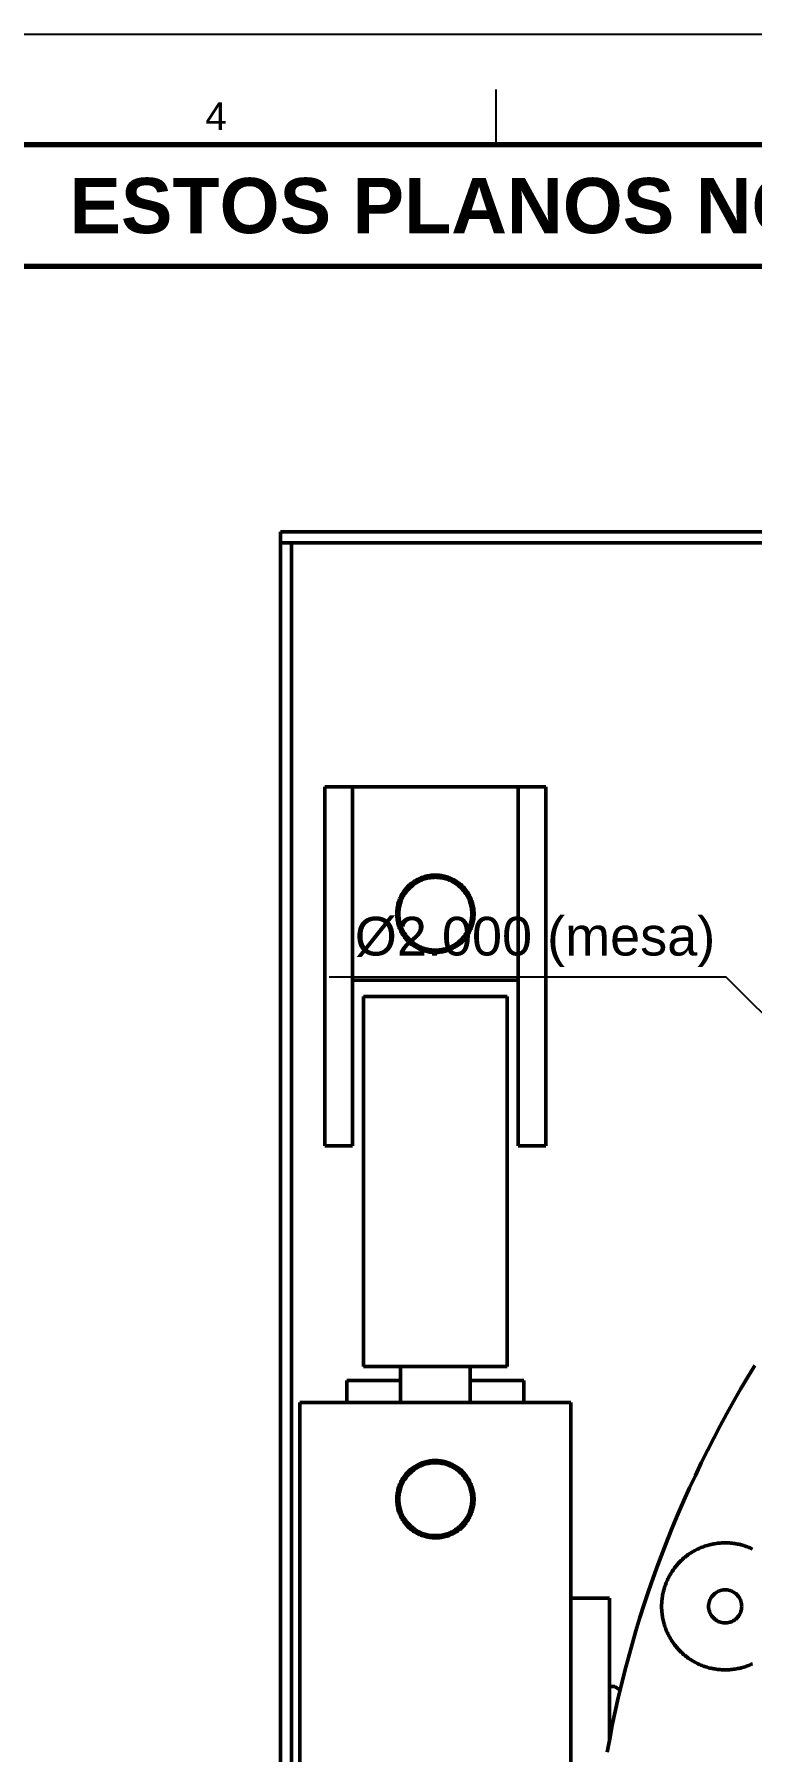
# Model space of a CAD drawing. Header units: millimetres. Extents: x 0 to 841, y 0 to 594.
# Drawn here: x 181 to 245.9, y 438.5 to 594 of the extents above; entities that cross this region are included whole.
import ezdxf
from ezdxf.enums import TextEntityAlignment as Align

# ---------------------------------------------------------------- set-up
doc = ezdxf.new("R2010")
doc.units = ezdxf.units.MM
for name, color, linetype, lineweight in [('COTA', 7, 'CONTINUOUS', 25), ('FINA', 7, 'CONTINUOUS', 25), ('MARCO', 7, 'CONTINUOUS', 70), ('TXT', 7, 'CONTINUOUS', 25), ('VIS', 7, 'CONTINUOUS', 50)]:
    doc.layers.add(name, color=color, linetype=linetype, lineweight=lineweight)
doc.styles.add('STD', font='LiberationSans-Regular.ttf')
doc.styles.add('STDB', font='LiberationSans-Bold.ttf')

msp = doc.modelspace()

# ---------------------------------------------------------------- linework, layer by layer
at = {"layer": 'COTA'}
for p, q in [((243.57, 508.66), (207.64, 508.66)), ((401.96, 350.26), (243.57, 508.66))]:
    msp.add_line(p, q, dxfattribs=at)
at = {"layer": 'FINA'}
msp.add_line((222.75, 584), (222.75, 589), dxfattribs=at)
msp.add_lwpolyline([(0, 0), (841, 0), (841, 594), (0, 594)], close=True, dxfattribs=at)
at = {"layer": 'MARCO'}
for points in [[(20, 10), (831, 10), (831, 584), (20, 584)], [(20, 573), (831, 573), (831, 584), (20, 584)]]:
    msp.add_lwpolyline(points, close=True, dxfattribs=at)
at = {"layer": 'VIS'}
for points in [[(203.25, 547.97), (203.25, 548.97)], [(203.25, 548.97), (459.25, 548.97)], [(203.25, 547.97), (459.25, 547.97)], [(203.25, 293.97), (203.25, 547.97)], [(203.25, 547.97), (204.25, 547.97)], [(204.25, 293.97), (204.25, 547.97)], [(207.25, 525.89), (209.75, 525.89)], [(207.25, 525.89), (207.25, 493.39)], [(209.75, 525.89), (209.75, 493.39)], [(209.75, 525.89), (224.75, 525.89)], [(209.75, 525.89), (209.75, 508.39)], [(224.75, 525.89), (227.25, 525.89)], [(224.75, 525.89), (224.75, 493.39)], [(224.75, 525.89), (224.75, 508.39)], [(227.25, 525.89), (227.25, 493.39)], [(220.75, 514.39), (220.75, 514.51), (220.74, 514.63), (220.73, 514.75), (220.72, 514.87), (220.7, 514.98), (220.68, 515.1), (220.65, 515.22), (220.62, 515.34), (220.58, 515.45), (220.55, 515.57), (220.5, 515.68), (220.46, 515.79), (220.41, 515.9), (220.35, 516.01), (220.3, 516.11), (220.24, 516.21), (220.17, 516.32), (220.1, 516.41), (220.03, 516.51), (219.96, 516.61), (219.88, 516.7), (219.8, 516.79), (219.71, 516.87), (219.63, 516.96), (219.54, 517.04), (219.45, 517.11), (219.35, 517.19), (219.25, 517.26), (219.15, 517.32), (219.05, 517.39), (218.95, 517.45), (218.84, 517.5), (218.73, 517.56), (218.62, 517.61), (218.51, 517.65), (218.4, 517.69), (218.29, 517.73), (218.17, 517.76), (218.05, 517.79), (217.94, 517.82), (217.82, 517.84), (217.7, 517.86), (217.58, 517.87), (217.46, 517.88), (217.34, 517.89), (217.22, 517.89), (217.1, 517.88), (216.98, 517.88), (216.86, 517.87), (216.74, 517.85), (216.62, 517.83), (216.5, 517.81), (216.39, 517.78), (216.27, 517.75), (216.16, 517.71), (216.04, 517.67), (215.93, 517.63), (215.82, 517.58), (215.71, 517.53), (215.61, 517.48), (215.5, 517.42), (215.4, 517.36), (215.3, 517.29), (215.2, 517.22), (215.1, 517.15), (215.01, 517.07), (214.92, 517), (214.83, 516.91), (214.74, 516.83), (214.66, 516.74), (214.58, 516.65), (214.51, 516.56), (214.43, 516.46), (214.36, 516.37), (214.3, 516.27), (214.23, 516.16), (214.17, 516.06), (214.12, 515.95), (214.07, 515.84), (214.02, 515.73), (213.97, 515.62), (213.93, 515.51), (213.9, 515.39), (213.87, 515.28), (213.84, 515.16), (213.81, 515.04), (213.79, 514.93), (213.78, 514.81), (213.76, 514.69), (213.75, 514.57), (213.75, 514.45), (213.75, 514.33), (213.75, 514.21), (213.76, 514.09), (213.78, 513.97), (213.79, 513.85), (213.81, 513.73), (213.84, 513.61), (213.87, 513.5), (213.9, 513.38), (213.93, 513.27), (213.97, 513.15), (214.02, 513.04), (214.07, 512.93), (214.12, 512.82), (214.17, 512.72), (214.23, 512.61), (214.3, 512.51), (214.36, 512.41), (214.43, 512.31), (214.51, 512.21), (214.58, 512.12), (214.66, 512.03), (214.74, 511.94), (214.83, 511.86), (214.92, 511.78), (215.01, 511.7), (215.1, 511.62), (215.2, 511.55), (215.3, 511.48), (215.4, 511.42), (215.5, 511.36), (215.61, 511.3), (215.71, 511.24), (215.82, 511.19), (215.93, 511.14), (216.04, 511.1), (216.16, 511.06), (216.27, 511.03), (216.39, 510.99), (216.5, 510.97), (216.62, 510.94), (216.74, 510.92), (216.86, 510.91), (216.98, 510.9), (217.1, 510.89), (217.22, 510.89), (217.34, 510.89), (217.46, 510.89), (217.58, 510.9), (217.7, 510.92), (217.82, 510.93), (217.94, 510.95), (218.05, 510.98), (218.17, 511.01), (218.29, 511.04), (218.4, 511.08), (218.51, 511.12), (218.62, 511.17), (218.73, 511.22), (218.84, 511.27), (218.95, 511.33), (219.05, 511.39), (219.15, 511.45), (219.25, 511.52), (219.35, 511.59), (219.45, 511.66), (219.54, 511.74), (219.63, 511.82), (219.71, 511.9), (219.8, 511.99), (219.88, 512.08), (219.96, 512.17), (220.03, 512.26), (220.1, 512.36), (220.17, 512.46), (220.24, 512.56), (220.3, 512.66), (220.35, 512.77), (220.41, 512.88), (220.46, 512.99), (220.5, 513.1), (220.55, 513.21), (220.58, 513.32), (220.62, 513.44), (220.65, 513.55), (220.68, 513.67), (220.7, 513.79), (220.72, 513.91), (220.73, 514.03), (220.74, 514.15), (220.75, 514.27), (220.75, 514.39)], [(220.55, 514.39), (220.55, 514.51), (220.54, 514.63), (220.53, 514.75), (220.51, 514.87), (220.5, 514.99), (220.47, 515.1), (220.44, 515.22), (220.41, 515.34), (220.37, 515.45), (220.33, 515.57), (220.29, 515.68), (220.24, 515.79), (220.18, 515.9), (220.13, 516), (220.07, 516.11), (220, 516.21), (219.93, 516.31), (219.86, 516.4), (219.79, 516.5), (219.71, 516.59), (219.63, 516.68), (219.54, 516.76), (219.45, 516.84), (219.36, 516.92), (219.27, 517), (219.17, 517.07), (219.07, 517.14), (218.97, 517.2), (218.87, 517.26), (218.76, 517.32), (218.65, 517.37), (218.54, 517.42), (218.43, 517.47), (218.32, 517.51), (218.2, 517.55), (218.08, 517.58), (217.97, 517.61), (217.85, 517.63), (217.73, 517.65), (217.61, 517.67), (217.49, 517.68), (217.37, 517.68), (217.25, 517.69), (217.13, 517.68), (217.01, 517.68), (216.89, 517.67), (216.77, 517.65), (216.65, 517.63), (216.53, 517.61), (216.42, 517.58), (216.3, 517.55), (216.18, 517.51), (216.07, 517.47), (215.96, 517.42), (215.85, 517.37), (215.74, 517.32), (215.63, 517.26), (215.53, 517.2), (215.43, 517.14), (215.33, 517.07), (215.23, 517), (215.14, 516.92), (215.05, 516.84), (214.96, 516.76), (214.87, 516.68), (214.79, 516.59), (214.71, 516.5), (214.64, 516.4), (214.57, 516.31), (214.5, 516.21), (214.43, 516.11), (214.37, 516), (214.32, 515.9), (214.26, 515.79), (214.21, 515.68), (214.17, 515.57), (214.13, 515.45), (214.09, 515.34), (214.06, 515.22), (214.03, 515.1), (214, 514.99), (213.99, 514.87), (213.97, 514.75), (213.96, 514.63), (213.95, 514.51), (213.95, 514.39), (213.95, 514.27), (213.96, 514.15), (213.97, 514.03), (213.99, 513.91), (214, 513.79), (214.03, 513.67), (214.06, 513.55), (214.09, 513.44), (214.13, 513.32), (214.17, 513.21), (214.21, 513.1), (214.26, 512.99), (214.32, 512.88), (214.37, 512.77), (214.43, 512.67), (214.5, 512.57), (214.57, 512.47), (214.64, 512.37), (214.71, 512.28), (214.79, 512.18), (214.87, 512.1), (214.96, 512.01), (215.05, 511.93), (215.14, 511.85), (215.23, 511.77), (215.33, 511.7), (215.43, 511.63), (215.53, 511.57), (215.63, 511.51), (215.74, 511.45), (215.85, 511.4), (215.96, 511.35), (216.07, 511.3), (216.18, 511.26), (216.3, 511.23), (216.42, 511.19), (216.53, 511.17), (216.65, 511.14), (216.77, 511.12), (216.89, 511.11), (217.01, 511.1), (217.13, 511.09), (217.25, 511.09), (217.37, 511.09), (217.49, 511.1), (217.61, 511.11), (217.73, 511.12), (217.85, 511.14), (217.97, 511.17), (218.08, 511.19), (218.2, 511.23), (218.32, 511.26), (218.43, 511.3), (218.54, 511.35), (218.65, 511.4), (218.76, 511.45), (218.87, 511.51), (218.97, 511.57), (219.07, 511.63), (219.17, 511.7), (219.27, 511.77), (219.36, 511.85), (219.45, 511.93), (219.54, 512.01), (219.63, 512.1), (219.71, 512.18), (219.79, 512.28), (219.86, 512.37), (219.93, 512.47), (220, 512.57), (220.07, 512.67), (220.13, 512.77), (220.18, 512.88), (220.24, 512.99), (220.29, 513.1), (220.33, 513.21), (220.37, 513.32), (220.41, 513.44), (220.44, 513.55), (220.47, 513.67), (220.5, 513.79), (220.51, 513.91), (220.53, 514.03), (220.54, 514.15), (220.55, 514.27), (220.55, 514.39)], [(209.75, 508.39), (224.75, 508.39)], [(223.75, 506.89), (223.63, 506.89), (223.51, 506.89), (223.39, 506.89), (223.27, 506.89), (223.15, 506.89), (223.03, 506.89), (222.91, 506.89), (222.79, 506.89), (222.67, 506.89), (222.55, 506.89), (222.43, 506.89), (222.31, 506.89), (222.19, 506.89), (222.06, 506.89), (221.94, 506.89), (221.82, 506.89), (221.7, 506.89), (221.58, 506.89), (221.46, 506.89), (221.34, 506.89), (221.22, 506.89), (221.1, 506.89), (220.98, 506.89), (220.86, 506.89), (220.74, 506.89), (220.62, 506.89), (220.5, 506.89), (220.38, 506.89), (220.26, 506.89), (220.14, 506.89), (220.02, 506.89), (219.9, 506.89), (219.78, 506.89), (219.66, 506.89), (219.54, 506.89), (219.42, 506.89), (219.3, 506.89), (219.18, 506.89), (219.06, 506.89), (218.94, 506.89), (218.81, 506.89), (218.69, 506.89), (218.57, 506.89), (218.45, 506.89), (218.33, 506.89), (218.21, 506.89), (218.09, 506.89), (217.97, 506.89), (217.85, 506.89), (217.73, 506.89), (217.61, 506.89), (217.49, 506.89), (217.37, 506.89), (217.25, 506.89), (217.13, 506.89), (217.01, 506.89), (216.89, 506.89), (216.77, 506.89), (216.65, 506.89), (216.53, 506.89), (216.41, 506.89), (216.29, 506.89), (216.17, 506.89), (216.05, 506.89), (215.93, 506.89), (215.81, 506.89), (215.69, 506.89), (215.56, 506.89), (215.44, 506.89), (215.32, 506.89), (215.2, 506.89), (215.08, 506.89), (214.96, 506.89), (214.84, 506.89), (214.72, 506.89), (214.6, 506.89), (214.48, 506.89), (214.36, 506.89), (214.24, 506.89), (214.12, 506.89), (214, 506.89), (213.88, 506.89), (213.76, 506.89), (213.64, 506.89), (213.52, 506.89), (213.4, 506.89), (213.28, 506.89), (213.16, 506.89), (213.04, 506.89), (212.92, 506.89), (212.8, 506.89), (212.68, 506.89), (212.56, 506.89), (212.44, 506.89), (212.31, 506.89), (212.19, 506.89), (212.07, 506.89), (211.95, 506.89), (211.83, 506.89), (211.71, 506.89), (211.59, 506.89), (211.47, 506.89), (211.35, 506.89), (211.23, 506.89), (211.11, 506.89), (210.99, 506.89), (210.87, 506.89), (210.75, 506.89)], [(210.75, 473.39), (210.75, 506.89)], [(223.75, 506.89), (223.75, 473.39)], [(207.25, 493.39), (209.75, 493.39)], [(224.75, 493.39), (227.25, 493.39)], [(223.75, 473.39), (223.63, 473.39), (223.51, 473.39), (223.39, 473.39), (223.27, 473.39), (223.15, 473.39), (223.03, 473.39), (222.91, 473.39), (222.79, 473.39), (222.67, 473.39), (222.55, 473.39), (222.43, 473.39), (222.31, 473.39), (222.19, 473.39), (222.06, 473.39), (221.94, 473.39), (221.82, 473.39), (221.7, 473.39), (221.58, 473.39), (221.46, 473.39), (221.34, 473.39), (221.22, 473.39), (221.1, 473.39), (220.98, 473.39), (220.86, 473.39), (220.74, 473.39), (220.62, 473.39), (220.5, 473.39), (220.38, 473.39), (220.26, 473.39), (220.14, 473.39), (220.02, 473.39), (219.9, 473.39), (219.78, 473.39), (219.66, 473.39), (219.54, 473.39), (219.42, 473.39), (219.3, 473.39), (219.18, 473.39), (219.06, 473.39), (218.94, 473.39), (218.81, 473.39), (218.69, 473.39), (218.57, 473.39), (218.45, 473.39), (218.33, 473.39), (218.21, 473.39), (218.09, 473.39), (217.97, 473.39), (217.85, 473.39), (217.73, 473.39), (217.61, 473.39), (217.49, 473.39), (217.37, 473.39), (217.25, 473.39), (217.13, 473.39), (217.01, 473.39), (216.89, 473.39), (216.77, 473.39), (216.65, 473.39), (216.53, 473.39), (216.41, 473.39), (216.29, 473.39), (216.17, 473.39), (216.05, 473.39), (215.93, 473.39), (215.81, 473.39), (215.69, 473.39), (215.56, 473.39), (215.44, 473.39), (215.32, 473.39), (215.2, 473.39), (215.08, 473.39), (214.96, 473.39), (214.84, 473.39), (214.72, 473.39), (214.6, 473.39), (214.48, 473.39), (214.36, 473.39), (214.24, 473.39), (214.12, 473.39), (214, 473.39), (213.88, 473.39), (213.76, 473.39), (213.64, 473.39), (213.52, 473.39), (213.4, 473.39), (213.28, 473.39), (213.16, 473.39), (213.04, 473.39), (212.92, 473.39), (212.8, 473.39), (212.68, 473.39), (212.56, 473.39), (212.44, 473.39), (212.31, 473.39), (212.19, 473.39), (212.07, 473.39), (211.95, 473.39), (211.83, 473.39), (211.71, 473.39), (211.59, 473.39), (211.47, 473.39), (211.35, 473.39), (211.23, 473.39), (211.11, 473.39), (210.99, 473.39), (210.87, 473.39), (210.75, 473.39)], [(214.1, 470.14), (214.1, 473.39)], [(220.4, 473.39), (220.4, 470.14)], [(246.15, 473.49), (245.5, 472.42), (244.86, 471.34), (244.23, 470.25), (243.62, 469.15), (243.02, 468.04), (242.44, 466.93), (241.87, 465.81), (241.31, 464.69), (240.77, 463.55), (240.24, 462.41), (239.73, 461.26), (239.23, 460.11), (238.74, 458.95), (238.27, 457.79), (237.82, 456.62), (237.38, 455.44), (236.95, 454.26), (236.54, 453.07), (236.14, 451.88), (235.76, 450.68), (235.4, 449.48), (235.05, 448.27), (234.71, 447.06), (234.39, 445.84), (234.09, 444.62), (233.8, 443.4), (233.52, 442.17), (233.26, 440.95), (233.02, 439.71), (232.79, 438.48)], [(209.25, 470.14), (209.25, 472.14)], [(209.25, 472.14), (214.1, 472.14)], [(220.4, 472.14), (225.25, 472.14)], [(225.25, 470.14), (225.25, 472.14)], [(205, 470.14), (229.5, 470.14)], [(205, 412.89), (205, 470.14)], [(229.5, 452.44), (229.5, 470.14)], [(220.75, 461.39), (220.75, 461.51), (220.74, 461.63), (220.73, 461.75), (220.72, 461.87), (220.7, 461.98), (220.68, 462.1), (220.65, 462.22), (220.62, 462.34), (220.58, 462.45), (220.55, 462.57), (220.5, 462.68), (220.46, 462.79), (220.41, 462.9), (220.35, 463.01), (220.3, 463.11), (220.24, 463.21), (220.17, 463.32), (220.1, 463.41), (220.03, 463.51), (219.96, 463.61), (219.88, 463.7), (219.8, 463.79), (219.71, 463.87), (219.63, 463.96), (219.54, 464.04), (219.45, 464.11), (219.35, 464.19), (219.25, 464.26), (219.15, 464.32), (219.05, 464.39), (218.95, 464.45), (218.84, 464.5), (218.73, 464.56), (218.62, 464.61), (218.51, 464.65), (218.4, 464.69), (218.29, 464.73), (218.17, 464.76), (218.05, 464.79), (217.94, 464.82), (217.82, 464.84), (217.7, 464.86), (217.58, 464.87), (217.46, 464.88), (217.34, 464.89), (217.22, 464.89), (217.1, 464.88), (216.98, 464.88), (216.86, 464.87), (216.74, 464.85), (216.62, 464.83), (216.5, 464.81), (216.39, 464.78), (216.27, 464.75), (216.16, 464.71), (216.04, 464.67), (215.93, 464.63), (215.82, 464.58), (215.71, 464.53), (215.61, 464.48), (215.5, 464.42), (215.4, 464.36), (215.3, 464.29), (215.2, 464.22), (215.1, 464.15), (215.01, 464.07), (214.92, 464), (214.83, 463.91), (214.74, 463.83), (214.66, 463.74), (214.58, 463.65), (214.51, 463.56), (214.43, 463.46), (214.36, 463.37), (214.3, 463.27), (214.23, 463.16), (214.17, 463.06), (214.12, 462.95), (214.07, 462.84), (214.02, 462.73), (213.97, 462.62), (213.93, 462.51), (213.9, 462.39), (213.87, 462.28), (213.84, 462.16), (213.81, 462.04), (213.79, 461.93), (213.78, 461.81), (213.76, 461.69), (213.75, 461.57), (213.75, 461.45), (213.75, 461.33), (213.75, 461.21), (213.76, 461.09), (213.78, 460.97), (213.79, 460.85), (213.81, 460.73), (213.84, 460.61), (213.87, 460.5), (213.9, 460.38), (213.93, 460.27), (213.97, 460.15), (214.02, 460.04), (214.07, 459.93), (214.12, 459.82), (214.17, 459.72), (214.23, 459.61), (214.3, 459.51), (214.36, 459.41), (214.43, 459.31), (214.51, 459.21), (214.58, 459.12), (214.66, 459.03), (214.74, 458.94), (214.83, 458.86), (214.92, 458.78), (215.01, 458.7), (215.1, 458.62), (215.2, 458.55), (215.3, 458.48), (215.4, 458.42), (215.5, 458.36), (215.61, 458.3), (215.71, 458.24), (215.82, 458.19), (215.93, 458.14), (216.04, 458.1), (216.16, 458.06), (216.27, 458.03), (216.39, 457.99), (216.5, 457.97), (216.62, 457.94), (216.74, 457.92), (216.86, 457.91), (216.98, 457.9), (217.1, 457.89), (217.22, 457.89), (217.34, 457.89), (217.46, 457.89), (217.58, 457.9), (217.7, 457.92), (217.82, 457.93), (217.94, 457.95), (218.05, 457.98), (218.17, 458.01), (218.29, 458.04), (218.4, 458.08), (218.51, 458.12), (218.62, 458.17), (218.73, 458.22), (218.84, 458.27), (218.95, 458.33), (219.05, 458.39), (219.15, 458.45), (219.25, 458.52), (219.35, 458.59), (219.45, 458.66), (219.54, 458.74), (219.63, 458.82), (219.71, 458.9), (219.8, 458.99), (219.88, 459.08), (219.96, 459.17), (220.03, 459.26), (220.1, 459.36), (220.17, 459.46), (220.24, 459.56), (220.3, 459.66), (220.35, 459.77), (220.41, 459.88), (220.46, 459.99), (220.5, 460.1), (220.55, 460.21), (220.58, 460.32), (220.62, 460.44), (220.65, 460.55), (220.68, 460.67), (220.7, 460.79), (220.72, 460.91), (220.73, 461.03), (220.74, 461.15), (220.75, 461.27), (220.75, 461.39)], [(220.55, 461.39), (220.55, 461.51), (220.54, 461.63), (220.53, 461.75), (220.51, 461.87), (220.5, 461.99), (220.47, 462.1), (220.44, 462.22), (220.41, 462.34), (220.37, 462.45), (220.33, 462.57), (220.29, 462.68), (220.24, 462.79), (220.18, 462.9), (220.13, 463), (220.07, 463.11), (220, 463.21), (219.93, 463.31), (219.86, 463.4), (219.79, 463.5), (219.71, 463.59), (219.63, 463.68), (219.54, 463.76), (219.45, 463.84), (219.36, 463.92), (219.27, 464), (219.17, 464.07), (219.07, 464.14), (218.97, 464.2), (218.87, 464.26), (218.76, 464.32), (218.65, 464.37), (218.54, 464.42), (218.43, 464.47), (218.32, 464.51), (218.2, 464.55), (218.08, 464.58), (217.97, 464.61), (217.85, 464.63), (217.73, 464.65), (217.61, 464.67), (217.49, 464.68), (217.37, 464.68), (217.25, 464.69), (217.13, 464.68), (217.01, 464.68), (216.89, 464.67), (216.77, 464.65), (216.65, 464.63), (216.53, 464.61), (216.42, 464.58), (216.3, 464.55), (216.18, 464.51), (216.07, 464.47), (215.96, 464.42), (215.85, 464.37), (215.74, 464.32), (215.63, 464.26), (215.53, 464.2), (215.43, 464.14), (215.33, 464.07), (215.23, 464), (215.14, 463.92), (215.05, 463.84), (214.96, 463.76), (214.87, 463.68), (214.79, 463.59), (214.71, 463.5), (214.64, 463.4), (214.57, 463.31), (214.5, 463.21), (214.43, 463.11), (214.37, 463), (214.32, 462.9), (214.26, 462.79), (214.21, 462.68), (214.17, 462.57), (214.13, 462.45), (214.09, 462.34), (214.06, 462.22), (214.03, 462.1), (214, 461.99), (213.99, 461.87), (213.97, 461.75), (213.96, 461.63), (213.95, 461.51), (213.95, 461.39), (213.95, 461.27), (213.96, 461.15), (213.97, 461.03), (213.99, 460.91), (214, 460.79), (214.03, 460.67), (214.06, 460.55), (214.09, 460.44), (214.13, 460.32), (214.17, 460.21), (214.21, 460.1), (214.26, 459.99), (214.32, 459.88), (214.37, 459.77), (214.43, 459.67), (214.5, 459.57), (214.57, 459.47), (214.64, 459.37), (214.71, 459.28), (214.79, 459.18), (214.87, 459.1), (214.96, 459.01), (215.05, 458.93), (215.14, 458.85), (215.23, 458.77), (215.33, 458.7), (215.43, 458.63), (215.53, 458.57), (215.63, 458.51), (215.74, 458.45), (215.85, 458.4), (215.96, 458.35), (216.07, 458.3), (216.18, 458.26), (216.3, 458.23), (216.42, 458.19), (216.53, 458.17), (216.65, 458.14), (216.77, 458.12), (216.89, 458.11), (217.01, 458.1), (217.13, 458.09), (217.25, 458.09), (217.37, 458.09), (217.49, 458.1), (217.61, 458.11), (217.73, 458.12), (217.85, 458.14), (217.97, 458.17), (218.08, 458.19), (218.2, 458.23), (218.32, 458.26), (218.43, 458.3), (218.54, 458.35), (218.65, 458.4), (218.76, 458.45), (218.87, 458.51), (218.97, 458.57), (219.07, 458.63), (219.17, 458.7), (219.27, 458.77), (219.36, 458.85), (219.45, 458.93), (219.54, 459.01), (219.63, 459.1), (219.71, 459.18), (219.79, 459.28), (219.86, 459.37), (219.93, 459.47), (220, 459.57), (220.07, 459.67), (220.13, 459.77), (220.18, 459.88), (220.24, 459.99), (220.29, 460.1), (220.33, 460.21), (220.37, 460.32), (220.41, 460.44), (220.44, 460.55), (220.47, 460.67), (220.5, 460.79), (220.51, 460.91), (220.53, 461.03), (220.54, 461.15), (220.55, 461.27), (220.55, 461.39)], [(245.94, 456.88), (245.83, 456.93), (245.72, 456.98), (245.61, 457.03), (245.49, 457.07), (245.38, 457.11), (245.27, 457.15), (245.15, 457.19), (245.04, 457.22), (244.92, 457.25), (244.81, 457.28), (244.69, 457.31), (244.57, 457.33), (244.45, 457.35), (244.34, 457.37), (244.22, 457.39), (244.1, 457.41), (243.98, 457.42), (243.86, 457.43), (243.74, 457.43), (243.62, 457.44), (243.5, 457.44), (243.38, 457.44), (243.26, 457.44), (243.14, 457.43), (243.02, 457.42), (242.9, 457.41), (242.78, 457.4), (242.66, 457.38), (242.54, 457.36), (242.42, 457.34), (242.31, 457.32), (242.19, 457.3), (242.07, 457.27), (241.96, 457.24), (241.84, 457.2), (241.73, 457.17), (241.61, 457.13), (241.5, 457.09), (241.39, 457.05), (241.28, 457.01), (241.16, 456.96), (241.06, 456.91), (240.95, 456.86), (240.84, 456.8), (240.73, 456.75), (240.63, 456.69), (240.52, 456.63), (240.42, 456.57), (240.32, 456.5), (240.22, 456.44), (240.12, 456.37), (240.03, 456.3), (239.93, 456.22), (239.84, 456.15), (239.74, 456.07), (239.65, 455.99), (239.57, 455.91), (239.48, 455.83), (239.39, 455.75), (239.31, 455.66), (239.23, 455.57), (239.15, 455.48), (239.07, 455.39), (238.99, 455.3), (238.92, 455.2), (238.85, 455.11), (238.78, 455.01), (238.71, 454.91), (238.64, 454.81), (238.58, 454.71), (238.51, 454.61), (238.45, 454.5), (238.4, 454.4), (238.34, 454.29), (238.29, 454.18), (238.24, 454.08), (238.19, 453.97), (238.14, 453.86), (238.1, 453.74), (238.06, 453.63), (238.02, 453.52), (237.98, 453.4), (237.95, 453.29), (237.91, 453.17), (237.88, 453.06), (237.86, 452.94), (237.83, 452.82), (237.81, 452.7), (237.79, 452.59), (237.77, 452.47), (237.76, 452.35), (237.74, 452.23), (237.73, 452.11), (237.73, 451.99), (237.72, 451.87), (237.72, 451.75), (237.72, 451.63), (237.72, 451.51), (237.73, 451.39), (237.73, 451.27), (237.74, 451.15), (237.76, 451.03), (237.77, 450.91), (237.79, 450.79), (237.81, 450.68), (237.83, 450.56), (237.86, 450.44), (237.88, 450.32), (237.91, 450.21), (237.95, 450.09), (237.98, 449.98), (238.02, 449.86), (238.06, 449.75), (238.1, 449.64), (238.14, 449.52), (238.19, 449.41), (238.24, 449.3), (238.29, 449.2), (238.34, 449.09), (238.4, 448.98), (238.45, 448.88), (238.51, 448.77), (238.58, 448.67), (238.64, 448.57), (238.71, 448.47), (238.78, 448.37), (238.85, 448.27), (238.92, 448.18), (238.99, 448.08), (239.07, 447.99), (239.15, 447.9), (239.23, 447.81), (239.31, 447.72), (239.39, 447.63), (239.48, 447.55), (239.57, 447.47), (239.65, 447.39), (239.74, 447.31), (239.84, 447.23), (239.93, 447.16), (240.03, 447.08), (240.12, 447.01), (240.22, 446.94), (240.32, 446.88), (240.42, 446.81), (240.52, 446.75), (240.63, 446.69), (240.73, 446.63), (240.84, 446.58), (240.95, 446.52), (241.06, 446.47), (241.16, 446.42), (241.28, 446.37), (241.39, 446.33), (241.5, 446.29), (241.61, 446.25), (241.73, 446.21), (241.84, 446.18), (241.96, 446.14), (242.07, 446.11), (242.19, 446.08), (242.31, 446.06), (242.42, 446.04), (242.54, 446.02), (242.66, 446), (242.78, 445.98), (242.9, 445.97), (243.02, 445.96), (243.14, 445.95), (243.26, 445.94), (243.38, 445.94), (243.5, 445.94), (243.62, 445.94), (243.74, 445.95), (243.86, 445.95), (243.98, 445.96), (244.1, 445.97), (244.22, 445.99), (244.34, 446.01), (244.45, 446.03), (244.57, 446.05), (244.69, 446.07), (244.81, 446.1), (244.92, 446.13), (245.04, 446.16), (245.15, 446.19), (245.27, 446.23), (245.38, 446.27), (245.49, 446.31), (245.61, 446.35), (245.72, 446.4), (245.83, 446.45), (245.94, 446.5)], [(229.5, 427.64), (229.5, 452.44)], [(229.5, 452.44), (233, 452.44)], [(233, 439.6), (233, 452.44)], [(244.97, 451.69), (244.96, 451.81), (244.95, 451.93), (244.93, 452.05), (244.89, 452.17), (244.85, 452.28), (244.8, 452.39), (244.74, 452.49), (244.67, 452.59), (244.59, 452.68), (244.51, 452.77), (244.42, 452.85), (244.32, 452.92), (244.22, 452.99), (244.11, 453.05), (244, 453.09), (243.89, 453.13), (243.77, 453.16), (243.65, 453.18), (243.53, 453.19), (243.41, 453.19), (243.29, 453.18), (243.17, 453.16), (243.05, 453.13), (242.94, 453.09), (242.83, 453.05), (242.72, 452.99), (242.62, 452.92), (242.52, 452.85), (242.43, 452.77), (242.35, 452.68), (242.27, 452.59), (242.2, 452.49), (242.14, 452.39), (242.09, 452.28), (242.05, 452.17), (242.01, 452.05), (241.99, 451.93), (241.97, 451.81), (241.97, 451.69), (241.97, 451.57), (241.99, 451.45), (242.01, 451.33), (242.05, 451.22), (242.09, 451.1), (242.14, 450.99), (242.2, 450.89), (242.27, 450.79), (242.35, 450.7), (242.43, 450.61), (242.52, 450.53), (242.62, 450.46), (242.72, 450.39), (242.83, 450.33), (242.94, 450.29), (243.05, 450.25), (243.17, 450.22), (243.29, 450.2), (243.41, 450.19), (243.53, 450.19), (243.65, 450.2), (243.77, 450.22), (243.89, 450.25), (244, 450.29), (244.11, 450.33), (244.22, 450.39), (244.32, 450.46), (244.42, 450.53), (244.51, 450.61), (244.59, 450.7), (244.67, 450.79), (244.74, 450.89), (244.8, 450.99), (244.85, 451.1), (244.89, 451.22), (244.93, 451.33), (244.95, 451.45), (244.96, 451.57), (244.97, 451.69)], [(233, 444.44), (233.5, 444.44)], [(233.5, 444.44), (233.96, 444.1)]]:
    msp.add_lwpolyline(points, dxfattribs=at)

# ---------------------------------------------------------------- texts
at = {"layer": 'TXT'}
for s, height, style, p in [('4', 2.5, 'STD', (197.41, 586.6)), ('ESTOS PLANOS NO SON VÁLIDOS PARA FABRICACIÓN HASTA SU REVISIÓN Y APROBACIÓN POR UN INGENIERO CALCULISTA HABILITADO.', 5, 'STDB', (425.5, 578.5))]:
    msp.add_text(s, height=height, dxfattribs=dict(at, style=style)).set_placement(p, align=Align.MIDDLE_CENTER)
at = {"layer": 'TXT', "style": 'STD'}
msp.add_text('Ø2.000 (mesa)', height=3.5, dxfattribs=at).set_placement((242.57, 509.56), align=Align.BOTTOM_RIGHT)

doc.saveas('drawing.dxf')
